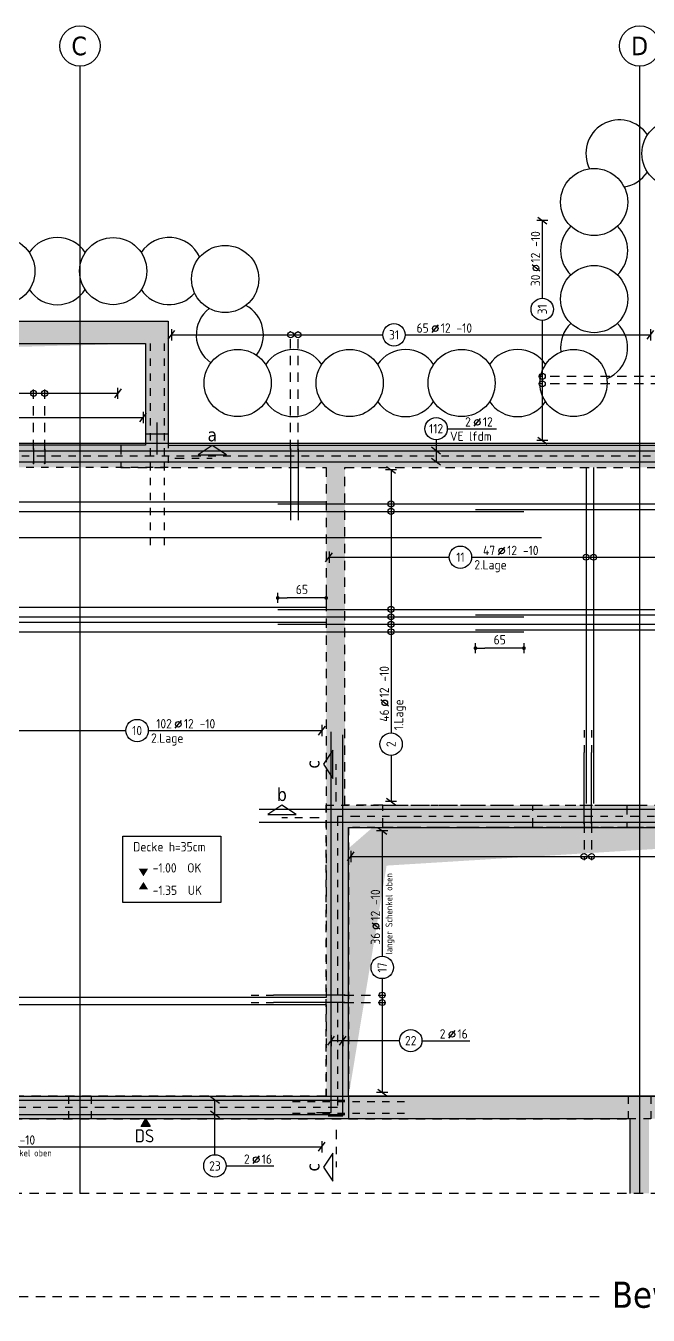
# Model space of a CAD drawing. Extents: x -14 to 117, y -15 to 42.
# Drawn here: x 12.47 to 20.81, y 5.89 to 23.16 of the extents above; entities that cross this region are included whole.
import ezdxf
from ezdxf.enums import TextEntityAlignment as Align

# ---------------------------------------------------------------- set-up
doc = ezdxf.new("R2010")
doc.units = 0
doc.header["$LTSCALE"] = 0.5
for name, pattern in [('AUSGEZOGEN', [1000.01, 1000, 0.01]), ('DASHDOTSMALL', [1.05, 0.5, -0.25, 0.05, -0.25]), ('DIVIDE2', [0.625, 0.25, -0.125, 0, -0.125, 0, -0.125]), ('DOT', [0.175, 0.05, -0.125]), ('HIDDEN', [0.375, 0.25, -0.125]), ('HIDDEN2', [0.187, 0.125, -0.062]), ('PUNKT', [0.175, 0.05, -0.125]), ('STRICHLINIE', [0.75, 0.5, -0.25]), ('STRICHPUNKT2', [0.55, 0.25, -0.125, 0.05, -0.125]), ('VERDECKT', [0.375, 0.25, -0.125])]:
    doc.linetypes.add(name, pattern=pattern)
for name, color, linetype in [('1.UG', 7, 'Continuous'), ('ACHSEN', 7, 'Continuous'), ('AFB', 7, 'Continuous'), ('AFU', 7, 'Continuous'), ('BETON', 7, 'Continuous'), ('Brüstung 1.UG', 7, 'Continuous'), ('DRUEBER', 7, 'Continuous'), ('grau_dunkel', 7, 'Continuous'), ('grau_mittel', 7, 'Continuous'), ('HILFE', 7, 'Continuous'), ('koten', 7, 'Continuous'), ('MASSE', 7, 'Continuous'), ('OBJEKT', 7, 'Continuous'), ('RND', 7, 'Continuous'), ('SCHNITTE', 7, 'Continuous'), ('SFP_Achsen', 7, 'Continuous'), ('TEXT', 7, 'Continuous'), ('Verbau', 7, 'Continuous'), ('VERDECKT', 7, 'Continuous'), ('VERDECKT2', 7, 'Continuous')]:
    doc.layers.add(name, color=color, linetype=linetype)
doc.layers.add('NOPLOT', color=7, linetype='Continuous', plot=False)
doc.styles.add('helv', font='tahoma.ttf')
doc.styles.add('txt', font='isocp.shx')
doc.linetypes.add('AFU_50K', pattern='A,0.15,["/",Standard,S=0.2,R=0,X=-0.01,Y=-0.1],0.07,["/",Standard,S=0.2,R=0,X=-0.01,Y=-0.1],0.15', length=0.37)
doc.linetypes.add('AFU_50M', pattern='A,0.45,["/",Standard,S=0.2,R=0,X=-0.01,Y=-0.1],0.07,["/",Standard,S=0.2,R=0,X=-0.01,Y=-0.1],0.45', length=0.97)
doc.dimstyles.new('DOT_I', dxfattribs={"dimscale": 0.5, "dimtxt": 0.25, "dimasz": 0.25, "dimexe": 0.1, "dimexo": 0.3, "dimgap": 0.1, "dimtad": 1, "dimdec": 3, "dimzin": 3, "dimtxsty": 'txt', "dimblk": 'DOT', "dimblk1": 'DOT', "dimblk2": 'DOT', "dimsah": 1, "dimcen": 0.1, "dimse1": 1, "dimse2": 1, "dimazin": 0, "dimtfac": 1, "dimtdec": 4, "dimtix": 1, "dimtmove": 2, "dimatfit": 3, "dimfxl": 0, "dimtvp": 1, "dimtolj": 1, "dimtzin": 0, "dimarcsym": 0})
pattern_1 = [(0, (-75.490723, 448.729915), (0.025, 0.05), [0, -0.05])]
pattern_2 = [(0, (-75.490723, 391.220215), (0.025, 0.05), [0, -0.05])]

# ---------------------------------------------------------------- blocks, each defined once
blk = doc.blocks.new('okrd_o')
at = {"layer": 'koten', "color": 7, "linetype": 'Continuous'}
blk.add_solid([(-0.125, 0.202), (0.125, 0.202), (0, 0)], dxfattribs=at)
at = {"layer": 'koten', "style": 'txt'}
blk.add_attdef('OKRD', (0.25, 0.1), '', height=0.25, dxfattribs=at)
blk = doc.blocks.new('okrd_u')
at = {"layer": 'koten', "color": 7, "linetype": 'Continuous'}
blk.add_solid([(-0.125, -0.202), (0.125, -0.202), (0, 0)], dxfattribs=at)
at = {"layer": 'koten', "style": 'txt'}
blk.add_attdef('OKRD', (0.25, -0.35), '', height=0.25, dxfattribs=at)
blk = doc.blocks.new('SCHN-2')
at = {"layer": 'SCHNITTE', "color": 6, "linetype": 'Continuous'}
blk.add_lwpolyline([(0.378, 0.088), (0, 0.34), (-0.378, 0.088)], close=True, dxfattribs=at)
at = {"layer": 'SCHNITTE', "color": 1, "linetype": 'DASHDOTSMALL', "style": 'helv'}
blk.add_attdef('SCHN-2', text='', height=0.35, dxfattribs=at).set_placement((0, 0.45), align=Align.CENTER)
blk = doc.blocks.new('lei_gre')
at = {"layer": 'RND', "color": 7, "linetype": 'Continuous'}
for p, q in [((-0.09, -0.12), (0.09, 0.12)), ((0, 0.15), (0, -0.15))]:
    blk.add_line(p, q, dxfattribs=at)
blk = doc.blocks.new('RND_LEI')
at = {"layer": 'RND', "color": 7, "linetype": 'Continuous'}
blk.add_line((1.022, 0.066), (1.19, 0.27), dxfattribs=at)
for centre, radius in [((0, 0), 0.3), ((1.106, 0.168), 0.075)]:
    blk.add_circle(centre, radius, dxfattribs=at)
at = {"layer": 'RND', "color": 7, "linetype": 'Continuous', "style": 'txt'}
blk.add_attdef('POSL', text='', height=0.25, dxfattribs=at).set_placement((0, 0), align=Align.MIDDLE)
blk.add_attdef('ANZ', text='', height=0.25, dxfattribs=at).set_placement((0.931, 0.057), align=Align.RIGHT)
for tag, p in [('DUM', (1.253, 0.057)), ('ABSTD', (1.674, 0.057)), ('POSTXT', (0.374, -0.327))]:
    blk.add_attdef(tag, p, '', height=0.25, dxfattribs=at)
blk = doc.blocks.new('DOT')
at = {"layer": 'MASSE', "color": 7, "linetype": 'Continuous'}
for p, q in [((0, 0), (-1, 0)), ((0, 0.54), (0, -0.54))]:
    blk.add_line(p, q, dxfattribs=at)
at = {"layer": 'MASSE', "color": 7, "linetype": 'Continuous', "const_width": 0.2}
blk.add_lwpolyline([(-0.1, 0, 1), (0.1, 0, 1)], format="xyb", close=True, dxfattribs=at)
blk = doc.blocks.new('*D32')
at = {"layer": 'Defpoints', "color": 0, "linetype": 'AUSGEZOGEN', "transparency": 16777216}
for p in [(15.844, 15.5), (15.844, 15.5), (16.494, 15.5)]:
    blk.add_point(p, dxfattribs=at)
at = {"layer": 'MASSE', "color": 0, "linetype": 'AUSGEZOGEN', "lineweight": -2, "transparency": 16777216}
blk.add_line((16.369, 15.5), (15.969, 15.5), dxfattribs=at)
at = {"layer": 'MASSE', "color": 0, "linetype": 'AUSGEZOGEN', "lineweight": -2, "transparency": 16777216, "xscale": 0.125, "yscale": 0.125, "zscale": 0.125, "rotation": 180}
blk.add_blockref('DOT', (15.844, 15.5), dxfattribs=at)
at = {"layer": 'MASSE', "color": 0, "linetype": 'AUSGEZOGEN', "lineweight": -2, "transparency": 16777216, "xscale": 0.125, "yscale": 0.125, "zscale": 0.125}
blk.add_blockref('DOT', (16.494, 15.5), dxfattribs=at)
at = {"layer": 'MASSE', "color": 0, "linetype": 'AUSGEZOGEN', "transparency": 16777216, "insert": (16.169, 15.613), "char_height": 0.125, "attachment_point": 5, "style": 'txt'}
blk.add_mtext('\\A1;65', dxfattribs=at)
blk = doc.blocks.new('*D33')
at = {"layer": 'Defpoints', "color": 0, "linetype": 'AUSGEZOGEN', "transparency": 16777216}
for p in [(18.494, 14.827), (18.494, 14.827), (19.144, 14.827)]:
    blk.add_point(p, dxfattribs=at)
at = {"layer": 'MASSE', "color": 0, "linetype": 'AUSGEZOGEN', "lineweight": -2, "transparency": 16777216}
blk.add_line((19.019, 14.827), (18.619, 14.827), dxfattribs=at)
at = {"layer": 'MASSE', "color": 0, "linetype": 'AUSGEZOGEN', "lineweight": -2, "transparency": 16777216, "xscale": 0.125, "yscale": 0.125, "zscale": 0.125, "rotation": 180}
blk.add_blockref('DOT', (18.494, 14.827), dxfattribs=at)
at = {"layer": 'MASSE', "color": 0, "linetype": 'AUSGEZOGEN', "lineweight": -2, "transparency": 16777216, "xscale": 0.125, "yscale": 0.125, "zscale": 0.125}
blk.add_blockref('DOT', (19.144, 14.827), dxfattribs=at)
at = {"layer": 'MASSE', "color": 0, "linetype": 'AUSGEZOGEN', "transparency": 16777216, "insert": (18.819, 14.94), "char_height": 0.125, "attachment_point": 5, "style": 'txt'}
blk.add_mtext('\\A1;65', dxfattribs=at)

msp = doc.modelspace()

# ---------------------------------------------------------------- hatches: boundary and pattern name
at = {"layer": '1.UG', "linetype": 'DOT'}
h = msp.add_hatch(dxfattribs=at)
h.set_pattern_fill('DOTS', scale=0.8, double=1)
h.set_pattern_definition(pattern_2)
h.paths.add_polyline_path([(13.3442, 8.8234), (13.0442, 8.8234), (13.0442, 8.5234), (13.3442, 8.5234)])
h.paths.add_polyline_path([(20.5442, 8.5234), (20.8442, 8.5234), (20.8442, 8.8234), (20.5442, 8.8234)])
h.paths.add_polyline_path([(28.3442, 8.8234), (28.0442, 8.8234), (28.0442, 8.5234), (28.3442, 8.5234)])
h.paths.add_polyline_path([(9.3192, 7.5234), (9.5692, 7.5234), (9.5692, 8.8234), (3.1692, 8.8234), (3.1692, 7.5234), (3.3292, 7.5234), (3.3292, 8.5234), (6.8192, 8.5234), (6.8192, 7.5234), (7.0692, 7.5234), (7.0692, 8.5234), (9.3192, 8.5234)])
h.paths.add_polyline_path([(41.7942, 7.5234), (42.0942, 7.5234), (42.0942, 8.8234), (35.5692, 8.8234), (35.5692, 7.5234), (35.8192, 7.5234), (35.8192, 8.5234), (38.0692, 8.5234), (38.0692, 7.5234), (38.3192, 7.5234), (38.3192, 8.5234), (41.7942, 8.5234)])
at = {"layer": 'Brüstung 1.UG', "linetype": 'DOT'}
h = msp.add_hatch(dxfattribs=at)
h.set_pattern_fill('DOTS', color=102, scale=0.8, double=1)
h.set_pattern_definition(pattern_2)
h.paths.add_polyline_path([(13.0442, 8.5234), (13.0442, 8.8234), (9.5692, 8.8234), (9.5692, 8.5234)])
h.paths.add_polyline_path([(20.5442, 8.5234), (20.5442, 8.8234), (13.3442, 8.8234), (13.3442, 8.5234)])
h.paths.add_polyline_path([(28.0442, 8.5234), (28.0442, 8.8234), (20.8442, 8.8234), (20.8442, 8.5234)])
h.paths.add_polyline_path([(35.5692, 8.5234), (35.5692, 8.8234), (28.3442, 8.8234), (28.3442, 8.5234)])
at = {"layer": 'DRUEBER', "linetype": 'PUNKT'}
h = msp.add_hatch(dxfattribs=at)
h.set_pattern_fill('DOTS', color=102, scale=0.8, double=1)
h.set_pattern_definition(pattern_1)
h.paths.add_polyline_path([(14.0742, 18.9084), (14.0742, 17.5484), (13.8742, 17.5484), (13.8742, 17.2484), (14.3742, 17.2484), (14.3742, 19.2084), (6.3042, 19.2084), (6.3042, 17.2484), (7.7342, 17.2484), (7.7342, 17.5484), (6.6042, 17.5484), (6.6042, 18.9084), (7.5342, 18.9084)])
h.paths.add_polyline_path([(7.7342, 17.5484), (7.7342, 17.2484), (8.6342, 17.2484), (8.6342, 17.5484)], flags=17)
h.paths.add_polyline_path([(12.9742, 17.2484), (12.9742, 17.5484), (8.6342, 17.5484), (8.6342, 17.2484)], flags=17)
h.paths.add_polyline_path([(13.8742, 17.2484), (13.8742, 17.5484), (12.9742, 17.5484), (12.9742, 17.2484)])
h = msp.add_hatch(dxfattribs=at)
h.set_pattern_fill('DOTS', color=102, scale=0.8, double=1)
h.set_pattern_definition(pattern_1)
h.paths.add_polyline_path([(25.5442, 12.4234), (25.5442, 8.8234), (25.8442, 8.8234), (25.8442, 12.7234), (16.4942, 12.7234), (16.4942, 8.8234), (16.7942, 8.8234), (16.7942, 12.4234)])
at = {"layer": 'grau_mittel'}
h = msp.add_hatch(color=61, dxfattribs=at)
h.paths.add_polyline_path([(8.6342, 17.5484), (8.6342, 17.2484), (9.2942, 17.2484), (9.2942, 14.0384), (9.5942, 14.0384), (9.5942, 17.2484), (11.8542, 17.2484), (11.8542, 10.1084), (12.1042, 10.1084), (12.1042, 17.2484), (12.3442, 17.2484), (12.3442, 17.5484)], flags=17)
h.paths.add_polyline_path([(7.0692, 15.2334), (7.0692, 15.3284), (6.8192, 15.3284), (6.8192, 15.2334)], flags=17)
h.paths.add_polyline_path([(7.0692, 14.0984), (6.8192, 14.0984), (6.8192, 12.7334), (7.0692, 12.7334)], flags=17)
h.paths.add_polyline_path([(7.0692, 11.0284), (6.8192, 11.0284), (6.8192, 10.6334), (7.0692, 10.6334)], flags=17)
h.paths.add_polyline_path([(7.0692, 9.4234), (7.0692, 9.4984), (6.8192, 9.4984), (6.8192, 9.4234)], flags=17)
h.paths.add_polyline_path([(9.5942, 11.8084), (9.2942, 11.8084), (9.2942, 10.1084), (9.5942, 10.1084)], flags=16)
h.paths.add_polyline_path([(9.2942, 12.2084), (9.5942, 12.2084), (9.5942, 12.9034), (9.2942, 12.9034)], flags=16)
h.paths.add_polyline_path([(19.2642, 12.7234), (19.2642, 12.4234), (20.5242, 12.4234), (20.5242, 12.7234)], flags=17)
h.paths.add_polyline_path([(25.5442, 12.1234), (25.5442, 12.0284), (25.8442, 12.0284), (25.8442, 12.1234)], flags=17)
h.paths.add_polyline_path([(25.8442, 10.8934), (25.5442, 10.8934), (25.5442, 10.5834), (24.9692, 10.5834), (24.9692, 10.2834), (25.8442, 10.2834)], flags=17)
h.paths.add_polyline_path([(28.0692, 10.4084), (28.3192, 10.4084), (28.3192, 14.6234), (30.2692, 14.6234), (30.2692, 14.8734), (28.0692, 14.8734)], flags=17)
h.paths.add_polyline_path([(30.5692, 14.1734), (30.8192, 14.1734), (30.8192, 14.8734), (30.4692, 14.8734), (30.4692, 14.6234), (30.5692, 14.6234)], flags=17)
h.paths.add_polyline_path([(25.8442, 18.9684), (25.5942, 18.9684), (25.5942, 18.1484), (25.8442, 18.1484)], flags=17)
h.paths.add_polyline_path([(28.0692, 19.2734), (28.3192, 19.2734), (28.3192, 19.7234), (28.0692, 19.7234)], flags=17)
h.paths.add_polyline_path([(37.1442, 18.9334), (38.7942, 18.9334), (38.7942, 20.3234), (37.1442, 20.3234)], flags=16)
h.paths.add_polyline_path([(38.7942, 17.5484), (38.7942, 18.9334), (37.1442, 18.9334), (37.1442, 17.5484)], flags=16)
h.paths.add_polyline_path([(25.5442, 7.5234), (25.8442, 7.5234), (25.8442, 10.0834), (25.5442, 10.0834), (25.5442, 8.8234), (23.8092, 8.8234), (23.8092, 10.2834), (23.9592, 10.2834), (23.9592, 10.5834), (23.5092, 10.5834), (23.5092, 8.8234), (16.7942, 8.8234), (16.7942, 9.0684), (16.4942, 9.0684), (16.4942, 8.8234), (12.1042, 8.8234), (12.1042, 8.9734), (11.8542, 8.9734), (11.8542, 8.8234), (9.5942, 8.8234), (9.5942, 8.9734), (9.2942, 8.9734), (9.2942, 7.5234), (9.5942, 7.5234), (9.5942, 8.5234), (20.5692, 8.5234), (20.5692, 7.5234), (20.8192, 7.5234), (20.8192, 8.5234), (25.5442, 8.5234)], flags=17)
h.paths.add_polyline_path([(41.7942, 7.5234), (42.0942, 7.5234), (42.0942, 8.8234), (39.0942, 8.8234), (39.0942, 20.6234), (20.9142, 20.6234), (20.9142, 17.5484), (14.3742, 17.5484), (14.3742, 19.2084), (6.3042, 19.2084), (6.3042, 16.6084), (3.0942, 16.6084), (3.0942, 7.5234), (3.3942, 7.5234), (3.3942, 8.5234), (6.8192, 8.5234), (6.8192, 7.5234), (7.0692, 7.5234), (7.0692, 8.8234), (3.3942, 8.8234), (3.3942, 16.3084), (6.8192, 16.3084), (6.8192, 15.9984), (7.0692, 15.9984), (7.0692, 17.2484), (7.7342, 17.2484), (7.7342, 17.5484), (6.6042, 17.5484), (6.6042, 18.9084), (14.0742, 18.9084), (14.0742, 17.5484), (13.7442, 17.5484), (13.7442, 17.2484), (16.4942, 17.2484), (16.4942, 11.0784), (16.7942, 11.0784), (16.7942, 12.4234), (17.2542, 12.4234), (17.2542, 12.7234), (16.7442, 12.7234), (16.7442, 17.2484), (23.0442, 17.2484), (23.0442, 12.7234), (22.5342, 12.7234), (22.5342, 12.4234), (23.4892, 12.4234), (23.4892, 12.7234), (23.2942, 12.7234), (23.2942, 17.2484), (25.5942, 17.2484), (25.5942, 12.7234), (24.4992, 12.7234), (24.4992, 12.4234), (25.5442, 12.4234), (25.5442, 12.3234), (25.8442, 12.3234), (25.8442, 17.5484), (21.2142, 17.5484), (21.2142, 20.3234), (25.5942, 20.3234), (25.5942, 20.1034), (25.8442, 20.1034), (25.8442, 20.3234), (36.8442, 20.3234), (36.8442, 17.5484), (28.3192, 17.5484), (28.3192, 18.1384), (28.0692, 18.1384), (28.0692, 17.2484), (30.5692, 17.2484), (30.5692, 17.0634), (30.8192, 17.0634), (30.8192, 17.2484), (38.7942, 17.2484), (38.7942, 8.8234), (30.8192, 8.8234), (30.8192, 13.9734), (30.5692, 13.9734), (30.5692, 8.8234), (28.3192, 8.8234), (28.3192, 9.2734), (28.0692, 9.2734), (28.0692, 7.5234), (28.3192, 7.5234), (28.3192, 8.5234), (29.9992, 8.5234), (29.9992, 8.6234), (30.1992, 8.6234), (30.1992, 8.5234), (33.6892, 8.5234), (33.6892, 8.6234), (33.8892, 8.6234), (33.8892, 8.5234), (35.5692, 8.5234), (35.5692, 7.5234), (35.8192, 7.5234), (35.8192, 8.5234), (38.0692, 8.5234), (38.0692, 7.5234), (38.3192, 7.5234), (38.3192, 8.5234), (41.7942, 8.5234)])
h = msp.add_hatch(color=61, dxfattribs=at)
h.paths.add_polyline_path([(7.0692, 15.2334), (6.8192, 15.2334), (6.8192, 14.0984), (7.0692, 14.0984)])
h.paths.add_polyline_path([(7.0692, 12.7334), (6.8192, 12.7334), (6.8192, 11.6284), (7.0692, 11.6284)])
h.paths.add_polyline_path([(6.8192, 9.4984), (7.0692, 9.4984), (7.0692, 10.6334), (6.8192, 10.6334)])
h.paths.add_polyline_path([(9.5942, 10.1084), (9.2942, 10.1084), (9.2942, 8.9734), (9.5942, 8.9734)])
h.paths.add_polyline_path([(9.2942, 12.9709), (9.2942, 12.9034), (9.5942, 12.9034), (9.5942, 12.9709)])
h.paths.add_polyline_path([(9.2942, 14.0384), (9.2942, 13.9709), (9.5942, 13.9709), (9.5942, 14.0384)])
h.paths.add_polyline_path([(11.8542, 8.9734), (12.1042, 8.9734), (12.1042, 10.1084), (11.8542, 10.1084)])
h.paths.add_polyline_path([(16.4942, 9.0684), (16.7942, 9.0684), (16.7942, 11.0784), (16.4942, 11.0784)])
h.paths.add_polyline_path([(19.2642, 12.4234), (19.2642, 12.7234), (17.2542, 12.7234), (17.2542, 12.4234)])
h.paths.add_polyline_path([(22.5342, 12.4234), (22.5342, 12.7234), (20.5242, 12.7234), (20.5242, 12.4234)])
h.paths.add_polyline_path([(23.4892, 12.7234), (23.4892, 12.4234), (24.4992, 12.4234), (24.4992, 12.7234)])
h.paths.add_polyline_path([(25.5442, 10.8934), (25.8442, 10.8934), (25.8442, 12.0284), (25.5442, 12.0284)])
h.paths.add_polyline_path([(24.9692, 10.2834), (24.9692, 10.5834), (23.9592, 10.5834), (23.9592, 10.2834)])
h.paths.add_polyline_path([(28.3192, 10.4084), (28.0692, 10.4084), (28.0692, 9.2734), (28.3192, 9.2734)])
h.paths.add_polyline_path([(30.8192, 17.0634), (30.5692, 17.0634), (30.5692, 15.4234), (30.8192, 15.4234)])
h.paths.add_polyline_path([(28.0692, 18.1384), (28.3192, 18.1384), (28.3192, 19.2734), (28.0692, 19.2734)])
h.paths.add_polyline_path([(25.8442, 20.1034), (25.5942, 20.1034), (25.5942, 18.9684), (25.8442, 18.9684)])
h.paths.add_polyline_path([(8.6342, 17.2484), (8.6342, 17.5484), (7.7342, 17.5484), (7.7342, 17.2484)])
at = {"layer": 'HILFE', "linetype": 'AUSGEZOGEN'}
msp.add_hatch(color=7, dxfattribs=at).paths.add_polyline_path([(14.1338, 8.4195), (14.0738, 8.5234), (14.0138, 8.4195)])

# ---------------------------------------------------------------- linework, layer by layer
at = {"layer": '1.UG', "color": 7, "linetype": 'PUNKT', "lineweight": -2}
for points in [[(13.0442, 8.8234), (13.3442, 8.8234), (13.3442, 8.5234), (13.0442, 8.5234)], [(20.5442, 8.8234), (20.8442, 8.8234), (20.8442, 8.5234), (20.5442, 8.5234)]]:
    msp.add_lwpolyline(points, close=True, dxfattribs=at)
at = {"layer": 'ACHSEN', "color": 140, "linetype": 'AUSGEZOGEN'}
for p, q in [((13.1942, 22.6235), (13.1942, 7.5234)), ((20.6942, 22.6235), (20.6942, 7.5234)), ((1.3942, 17.5734), (41.6205, 17.5734)), ((1.3942, 8.8234), (43.8442, 8.8234))]:
    msp.add_line(p, q, dxfattribs=at)
at = {"layer": 'AFB', "color": 1, "linetype": 'DIVIDE2'}
for p, q in [((14.2242, 17.5484), (14.2242, 17.3984)), ((21.0642, 17.3984), (6.4542, 17.3984)), ((16.6442, 12.5734), (16.6442, 8.6734)), ((25.6942, 12.5734), (16.6442, 12.5734)), ((16.6442, 8.6734), (3.2442, 8.6734))]:
    msp.add_line(p, q, dxfattribs=at)
at = {"layer": 'AFU', "color": 1, "linetype": 'AUSGEZOGEN'}
msp.add_line((14.2242, 17.8484), (14.2242, 17.5484), dxfattribs=at)
at = {"layer": 'AFU', "color": 8, "linetype": 'AFU_50M'}
msp.add_line((14.0742, 17.6984), (14.3742, 17.6984), dxfattribs=at)
at = {"layer": 'AFU', "color": 8, "linetype": 'AFU_50K'}
msp.add_line((16.7942, 8.8234), (16.7942, 8.5234), dxfattribs=at)
at = {"layer": 'BETON', "color": 6, "linetype": 'AUSGEZOGEN'}
for p, q in [((6.3042, 19.2084), (14.3742, 19.2084)), ((14.3742, 19.2084), (14.3742, 17.5484)), ((14.3742, 17.5484), (20.9142, 17.5484)), ((16.7942, 8.8234), (16.7942, 12.4234)), ((16.7942, 12.4234), (25.5442, 12.4234)), ((23.5092, 8.8234), (16.7942, 8.8234)), ((20.5692, 8.5234), (9.5942, 8.5234)), ((20.5692, 7.5234), (20.5692, 8.5234))]:
    msp.add_line(p, q, dxfattribs=at)
msp.add_lwpolyline([(6.6042, 18.9084), (14.0742, 18.9084), (14.0742, 17.5484), (6.6042, 17.5484)], close=True, dxfattribs=at)
at = {"layer": 'Brüstung 1.UG', "color": 102, "linetype": 'DOT'}
for p, q in [((9.5692, 8.8234), (13.0442, 8.8234)), ((13.3442, 8.8234), (20.5442, 8.8234)), ((13.0442, 8.5234), (9.5692, 8.5234)), ((20.5442, 8.5234), (13.3442, 8.5234))]:
    msp.add_line(p, q, dxfattribs=at)
at = {"layer": 'DRUEBER', "color": 102, "linetype": 'PUNKT'}
for p, q in [((6.3042, 19.2084), (14.3742, 19.2084)), ((14.3742, 19.2084), (14.3742, 17.2484)), ((6.6042, 18.9084), (14.0742, 18.9084)), ((14.0742, 18.9084), (14.0742, 17.5484)), ((14.0742, 17.5484), (6.6042, 17.5484)), ((14.3742, 17.2484), (6.6042, 17.2484)), ((16.4942, 8.8234), (16.4942, 12.7234)), ((16.4942, 12.7234), (25.8442, 12.7234)), ((25.5442, 12.4234), (16.7942, 12.4234)), ((16.7942, 12.4234), (16.7942, 8.8234))]:
    msp.add_line(p, q, dxfattribs=at)
at = {"layer": 'grau_dunkel', "color": 21}
for points in [[(6.6042, 17.5484, 0, 0.2218, 0), (6.7147, 18.8993, 0, 0, 0), (6.6055, 18.8097, 0.1974, 0, 0), (14.0742, 18.9084, 0, 0, 0)], [(16.7942, 8.8234, 0, 0.587, 0), (17.0867, 12.3994, 0, 0, 0), (16.8025, 12.1536, 0.5398, 0, 0), (25.5442, 12.4234, 0, 0, 0)]]:
    msp.add_lwpolyline(points, format="xyseb", dxfattribs=at)
at = {"layer": 'HILFE', "color": 102, "linetype": 'HIDDEN'}
for p, q in [((43.4673, 7.5234), (2.2442, 7.5234)), ((1.5769, 6.1405), (20.2344, 6.1405))]:
    msp.add_line(p, q, dxfattribs=at)
at = {"layer": 'HILFE', "color": 7, "linetype": 'AUSGEZOGEN'}
msp.add_lwpolyline([(14.1338, 8.4195), (14.0138, 8.4195), (14.0738, 8.5234)], close=True, dxfattribs=at)
at = {"layer": 'NOPLOT', "color": 191, "linetype": 'AUSGEZOGEN'}
msp.add_line((6.8192, 16.3084), (19.3775, 16.3084), dxfattribs=at)
at = {"layer": 'OBJEKT', "color": 7, "linetype": 'HIDDEN2'}
msp.add_line((3.0942, 8.8234), (16.7942, 8.8234), dxfattribs=at)
at = {"layer": 'OBJEKT', "color": 1, "linetype": 'AUSGEZOGEN'}
msp.add_lwpolyline([(13.7705, 12.3074), (15.0823, 12.3074), (15.0823, 11.4182), (13.7705, 11.4182)], close=True, dxfattribs=at)
at = {"layer": 'RND', "color": 7, "linetype": 'AUSGEZOGEN'}
for p, q in [((19.3895, 20.5562), (19.3895, 19.5161)), ((19.3895, 19.2161), (19.3895, 17.6105)), ((14.4218, 19.0244), (17.2524, 19.0244)), ((17.5524, 19.0244), (20.8411, 19.0244)), ((13.7026, 18.2407), (12.3763, 18.2407)), ((8.4894, 17.917), (14.0399, 17.917)), ((18.1167, 17.7674), (18.7767, 17.7674)), ((17.3631, 17.2158), (17.3631, 13.6913)), ((16.5316, 16.0453), (18.1422, 16.0453)), ((18.4422, 16.0453), (21.1659, 16.0453)), ((6.3873, 13.7235), (13.8102, 13.7235)), ((14.1102, 13.7235), (16.4377, 13.7235)), ((17.3631, 13.3913), (17.3631, 12.7723)), ((17.2444, 12.3808), (17.2444, 10.6998)), ((16.8251, 12.0365), (22.5354, 12.0365)), ((17.2444, 10.3998), (17.2444, 8.875)), ((17.7768, 9.569), (18.4168, 9.569)), ((11.6972, 8.1475), (16.437, 8.1475)), ((15.153, 7.8915), (15.793, 7.8915))]:
    msp.add_line(p, q, dxfattribs=at)
at = {"layer": 'RND', "color": 102, "linetype": 'VERDECKT'}
for p, q in [((16.0168, 17.4934), (16.0168, 19.0744)), ((16.1168, 17.4934), (16.1168, 19.0744)), ((20.9692, 18.4682), (19.3395, 18.4682)), ((20.9692, 18.3682), (19.3395, 18.3682)), ((12.5722, 17.4934), (12.5722, 18.2907)), ((12.7222, 17.4934), (12.7222, 18.2907)), ((19.9497, 12.4784), (19.9497, 11.9865)), ((20.0497, 12.4784), (20.0497, 11.9865)), ((16.7392, 10.1796), (17.2944, 10.1796)), ((16.7392, 10.0796), (17.2944, 10.0796))]:
    msp.add_line(p, q, dxfattribs=at)
at = {"layer": 'RND', "color": 102, "linetype": 'AUSGEZOGEN'}
for p, q in [((17.9667, 17.6174), (17.9667, 17.323)), ((17.4768, 9.569), (16.5619, 9.569)), ((15.003, 8.0415), (15.003, 8.7724))]:
    msp.add_line(p, q, dxfattribs=at)
at = {"layer": 'RND', "color": 1, "linetype": 'HIDDEN2'}
for points in [[(14.1334, 18.9084), (14.1334, 16.1584)], [(14.3217, 18.9084), (14.3217, 16.1584)], [(16.0442, 8.755), (17.5442, 8.755)], [(16.0442, 8.597), (17.5442, 8.597)]]:
    msp.add_lwpolyline(points, dxfattribs=at)
at = {"layer": 'RND', "color": 1, "linetype": 'AUSGEZOGEN'}
for points in [[(6.3542, 17.4727), (21.9193, 17.4727)], [(12.5722, 17.4934), (12.5722, 17.3034)], [(12.7222, 17.4934), (12.7222, 17.3034)], [(16.0168, 17.4934), (16.0168, 16.5434)], [(16.1168, 17.4934), (16.1168, 16.5434)], [(6.3542, 17.323), (21.9193, 17.323)], [(19.977, 17.2484), (19.977, 12.7484)], [(20.077, 17.2484), (20.077, 12.7484)], [(6.6042, 16.7864), (16.5042, 16.7864)], [(15.8442, 16.7591), (24.0442, 16.7591)], [(10.9442, 16.6591), (19.1442, 16.6591)], [(18.4942, 16.6864), (31.5942, 16.6864)], [(3.3942, 15.3741), (16.4942, 15.3741)], [(10.9442, 15.2468), (19.1442, 15.2468)], [(15.8442, 15.3468), (24.0442, 15.3468)], [(18.4942, 15.2741), (31.5942, 15.2741)], [(3.3942, 15.1741), (16.4942, 15.1741)], [(10.9442, 15.0468), (19.1442, 15.0468)], [(15.8442, 15.1468), (24.0442, 15.1468)], [(18.4942, 15.0741), (31.5942, 15.0741)], [(16.3619, 8.6077), (16.5619, 8.6077), (16.5619, 13.7077)], [(16.5184, 8.564), (16.7184, 8.564), (16.7184, 13.664)], [(19.9497, 12.4784), (19.9497, 13.4284)], [(20.0497, 12.4784), (20.0497, 13.4284)], [(15.5942, 12.6684), (26.7442, 12.6684)], [(15.5942, 12.4943), (26.7442, 12.4943)], [(3.3942, 10.1523), (16.4942, 10.1523)], [(3.3942, 10.0523), (16.4942, 10.0523)], [(16.7392, 10.1796), (15.7892, 10.1796)], [(16.7392, 10.0796), (15.7892, 10.0796)], [(9.5942, 8.7724), (16.7442, 8.7724)], [(9.5942, 8.5816), (16.7442, 8.5816)]]:
    msp.add_lwpolyline(points, dxfattribs=at)
at = {"layer": 'RND', "color": 7, "linetype": 'AUSGEZOGEN', "const_width": 0.0125}
for points in [[(12.5722, 17.4996, 1), (12.5722, 17.4871, 1)], [(12.7222, 17.4996, 1), (12.7222, 17.4871, 1)], [(16.0168, 17.4996, 1), (16.0168, 17.4871, 1)], [(16.1168, 17.4996, 1), (16.1168, 17.4871, 1)], [(12.5722, 17.3096, 1), (12.5722, 17.2971, 1)], [(12.7222, 17.3096, 1), (12.7222, 17.2971, 1)], [(19.9435, 12.4784, 1), (19.956, 12.4784, 1)], [(20.0435, 12.4784, 1), (20.056, 12.4784, 1)], [(16.7392, 10.1733, 1), (16.7392, 10.1858, 1)], [(16.7392, 10.0733, 1), (16.7392, 10.0858, 1)]]:
    msp.add_lwpolyline(points, format="xyb", close=True, dxfattribs=at)
at = {"layer": 'RND', "color": 1, "linetype": 'DOT'}
for points in [[(19.9497, 13.7284), (19.9497, 13.4284)], [(20.0497, 13.7284), (20.0497, 13.4284)], [(15.4892, 10.1796), (15.7892, 10.1796)], [(15.4892, 10.0796), (15.7892, 10.0796)]]:
    msp.add_lwpolyline(points, dxfattribs=at)
at = {"layer": 'RND', "color": 7, "linetype": 'AUSGEZOGEN'}
for centre in [(16.0168, 19.0244), (16.1168, 19.0244), (19.3895, 18.4682), (19.3895, 18.3682), (12.5722, 18.2407), (12.7222, 18.2407), (17.3631, 16.7591), (17.3631, 16.6591), (19.977, 16.0453), (20.077, 16.0453), (17.3631, 15.3468), (17.3631, 15.2468), (17.3631, 15.1468), (17.3631, 15.0468), (19.9497, 12.0365), (20.0497, 12.0365), (17.2444, 10.1796), (17.2444, 10.0796)]:
    msp.add_circle(centre, 0.04, dxfattribs=at)
at = {"layer": 'SCHNITTE', "color": 6, "linetype": 'STRICHPUNKT2'}
for p, q in [((14.4674, 17.3731), (14.9674, 17.3731)), ((16.6278, 12.771), (16.6278, 13.271)), ((16.4006, 12.5555), (15.9006, 12.5555)), ((16.6278, 8.3738), (16.6278, 7.8738))]:
    msp.add_line(p, q, dxfattribs=at)
at = {"layer": 'SFP_Achsen', "color": 7, "linetype": 'AUSGEZOGEN'}
for centre in [(13.1942, 22.894), (20.6942, 22.894)]:
    msp.add_circle(centre, 0.2705, dxfattribs=at)
at = {"layer": 'Verbau', "color": 171}
for centre in [(21.1742, 21.4534), (20.0842, 20.8034), (12.1401, 19.8784), (13.6401, 19.8784), (15.1401, 19.7734), (20.0842, 19.5034), (15.3083, 18.3784), (16.8083, 18.3784), (18.3083, 18.3784), (19.8083, 18.3784)]:
    msp.add_circle(centre, 0.45, dxfattribs=at)
for centre, start, end in [((20.4242, 21.4534), 33.55731, 206.98016), ((20.4242, 21.4534), 277.79379, 326.44269), ((20.0842, 20.1534), 133.76174, 226.23826), ((20.0842, 20.1534), 313.76174, 46.23826), ((12.8901, 19.8784), 33.55731, 146.44269), ((14.3901, 19.8784), 24.73574, 146.44269), ((12.8901, 19.8784), 213.55731, 326.44269), ((14.3901, 19.8784), 213.55731, 319.32504), ((15.2024, 19.0234), 128.00698, 235.89868), ((15.2024, 19.0234), 322.75058, 61.48965), ((20.0842, 18.8534), 133.76174, 187.46453), ((20.0842, 18.8534), 292.23446, 46.23826), ((16.0583, 18.3784), 33.55731, 146.44269), ((17.5583, 18.3784), 33.55731, 146.44269), ((19.0583, 18.3784), 33.55731, 146.44269), ((16.0583, 18.3784), 213.55731, 326.44269), ((17.5583, 18.3784), 213.55731, 326.44269), ((19.0583, 18.3784), 213.55731, 326.44269)]:
    msp.add_arc(centre, 0.45, start, end, dxfattribs=at)
at = {"layer": 'VERDECKT', "color": 7, "linetype": 'VERDECKT', "lineweight": -2}
for p, q in [((6.3042, 19.2084), (14.3742, 19.2084)), ((14.3742, 19.2084), (14.3742, 17.5484)), ((6.6042, 18.9084), (14.0742, 18.9084)), ((14.0742, 18.9084), (14.0742, 17.5484)), ((14.0742, 17.5484), (13.7442, 17.5484)), ((13.7442, 17.5484), (13.7442, 17.2484)), ((14.3742, 17.5484), (20.9142, 17.5484)), ((13.7442, 17.2484), (16.4942, 17.2484)), ((16.4942, 17.2484), (16.4942, 8.8234)), ((16.7442, 12.7234), (16.7442, 17.2484)), ((16.7442, 17.2484), (23.0442, 17.2484)), ((17.2542, 12.7234), (16.7442, 12.7234)), ((17.2542, 12.4234), (17.2542, 12.7234)), ((19.2642, 12.7234), (20.5242, 12.7234)), ((19.2642, 12.4234), (19.2642, 12.7234)), ((20.5242, 12.7234), (20.5242, 12.4234)), ((16.7942, 8.8234), (16.7942, 12.4234)), ((16.7942, 12.4234), (17.2542, 12.4234)), ((20.5242, 12.4234), (19.2642, 12.4234)), ((16.4942, 8.8234), (12.1042, 8.8234)), ((23.5092, 8.8234), (16.7942, 8.8234)), ((9.5942, 8.5234), (20.5692, 8.5234)), ((20.5692, 7.5234), (20.5692, 8.5234))]:
    msp.add_line(p, q, dxfattribs=at)
at = {"layer": 'VERDECKT2', "color": 7, "linetype": 'STRICHLINIE'}
for p, q in [((17.2542, 12.7234), (19.2642, 12.7234)), ((20.5242, 12.7234), (22.5342, 12.7234)), ((19.2642, 12.4234), (17.2542, 12.4234)), ((22.5342, 12.4234), (20.5242, 12.4234))]:
    msp.add_line(p, q, dxfattribs=at)

# ---------------------------------------------------------------- block references
at = {"layer": 'koten', "color": 6, "linetype": 'AUSGEZOGEN', "xscale": 0.5, "yscale": 0.5, "zscale": 0.5}
for name, p, values in [('okrd_o', (14.0447, 11.7712), {'OKRD': '-1.00  OK'}), ('okrd_u', (14.0447, 11.6962), {'OKRD': '-1.35  UK'})]:
    msp.add_blockref(name, p, dxfattribs=at).add_auto_attribs(values)
at = {"layer": 'RND', "color": 7, "linetype": 'AUSGEZOGEN', "xscale": 0.5, "yscale": 0.5, "zscale": 0.5}
for p, rotation in [((19.3895, 20.5562), 270), ((13.7026, 18.2407), 180), ((19.3895, 17.6105), 270), ((17.9667, 17.4727), 90), ((17.9667, 17.323), 90), ((17.3631, 17.2158), 270), ((17.3631, 12.7723), 270), ((17.2444, 12.3808), 270), ((15.003, 8.7724), 90), ((17.2444, 8.875), 270), ((15.003, 8.5816), 90)]:
    msp.add_blockref('lei_gre', p, dxfattribs=dict(at, rotation=rotation))
at = {"layer": 'RND', "color": 7, "linetype": 'AUSGEZOGEN', "xscale": 0.5, "yscale": 0.5, "zscale": 0.5, "rotation": 90}
for p, values in [((19.3895, 19.3661), {'POSL': '31', 'DUM': '12', 'ANZ': '30', 'ABSTD': '-10'}), ((17.3631, 13.5413), {'POSL': '2', 'DUM': '12', 'ANZ': '46', 'ABSTD': '-10', 'POSTXT': '1.Lage'}), ((17.2444, 10.5498), {'POSL': '17', 'DUM': '12', 'ANZ': '36', 'ABSTD': '-10'})]:
    msp.add_blockref('RND_LEI', p, dxfattribs=at).add_auto_attribs(values)
at = {"layer": 'RND', "color": 7, "linetype": 'AUSGEZOGEN', "xscale": 0.5, "yscale": 0.5, "zscale": 0.5}
for p, values in [((17.4024, 19.0244), {'POSL': '31', 'DUM': '12', 'ANZ': '65', 'ABSTD': '-10'}), ((17.9667, 17.7674), {'POSL': '112', 'DUM': '12', 'ANZ': '2', 'POSTXT': 'VE lfdm'}), ((18.2922, 16.0453), {'POSL': '11', 'DUM': '12', 'ANZ': '47', 'ABSTD': '-10', 'POSTXT': '2.Lage'}), ((13.9602, 13.7235), {'POSL': '10', 'DUM': '12', 'ANZ': '102', 'ABSTD': '-10', 'POSTXT': '2.Lage'}), ((17.6268, 9.569), {'POSL': '22', 'DUM': '16', 'ANZ': '2'}), ((11.5472, 8.1475), {'POSL': '18', 'DUM': '12', 'ANZ': '131', 'ABSTD': '-10'}), ((15.003, 7.8915), {'POSL': '23', 'DUM': '16', 'ANZ': '2'})]:
    msp.add_blockref('RND_LEI', p, dxfattribs=at).add_auto_attribs(values)
for p in [(14.4218, 19.0244), (20.8411, 19.0244), (14.0399, 17.917), (16.5316, 16.0453), (16.4377, 13.7235), (16.8251, 12.0365), (16.5619, 9.569), (16.7184, 9.569), (16.437, 8.1475)]:
    msp.add_blockref('lei_gre', p, dxfattribs=at)
at = {"layer": 'SCHNITTE', "color": 6, "linetype": 'STRICHPUNKT2', "xscale": 0.5, "yscale": 0.5, "zscale": 0.5}
for p, values in [((14.9674, 17.3731), {'SCHN-2': 'a'}), ((15.9006, 12.5555), {'SCHN-2': 'b'})]:
    msp.add_blockref('SCHN-2', p, dxfattribs=at).add_auto_attribs(values)
at = {"layer": 'SCHNITTE', "color": 6, "linetype": 'STRICHPUNKT2', "xscale": 0.5, "yscale": 0.5, "zscale": 0.5, "rotation": 90}
for p in [(16.6278, 13.271), (16.6278, 7.8738)]:
    msp.add_blockref('SCHN-2', p, dxfattribs=at).add_auto_attribs({'SCHN-2': 'c'})

# ---------------------------------------------------------------- texts
at = {"layer": 'SFP_Achsen', "color": 6, "linetype": 'AUSGEZOGEN', "style": 'helv'}
for s, p in [('C', (13.0802, 22.7696)), ('D', (20.5802, 22.7696))]:
    msp.add_text(s, height=0.25, dxfattribs=at).set_placement(p)
at = {"layer": 'TEXT', "color": 1, "linetype": 'AUSGEZOGEN', "style": 'txt'}
msp.add_text('Decke h=35cm', height=0.125, dxfattribs=at).set_placement((13.9066, 12.1042))
at = {"layer": 'TEXT', "color": 102, "linetype": 'AUSGEZOGEN', "style": 'txt'}
msp.add_text('langer Schenkel oben', height=0.09, rotation=90, dxfattribs=at).set_placement((17.3808, 10.7235))
at = {"layer": 'TEXT', "color": 1, "linetype": 'AUSGEZOGEN', "style": 'txt'}
msp.add_text('DS', height=0.175, rotation=0, dxfattribs=at).set_placement((13.9297, 8.2065))
at = {"layer": 'TEXT', "color": 102, "linetype": 'AUSGEZOGEN', "style": 'txt'}
msp.add_text('langer Schenkel oben', height=0.09, dxfattribs=at).set_placement((11.7272, 8.0192))
at = {"layer": 'TEXT', "color": 5, "linetype": 'AUSGEZOGEN', "style": 'helv'}
msp.add_text('Bewehrung Aufkantungen + Fugenblech', height=0.35, dxfattribs=at).set_placement((20.3221, 5.9911))

# ---------------------------------------------------------------- dimensions: what is measured, and where the dimension line sits
at = {"layer": 'MASSE', "color": 7, "linetype": 'AUSGEZOGEN'}
for base, p1, p2, picture, middle in [((15.8442, 15.5003), (16.4942, 15.5003), (15.8442, 15.5003), '*D32', (16.1692, 15.6128)), ((18.4942, 14.8274), (19.1442, 14.8274), (18.4942, 14.8274), '*D33', (18.8192, 14.9399))]:
    dim = msp.add_linear_dim(base=base, p1=p1, p2=p2, dimstyle='DOT_I', override={"dimdec": 0, "dimlfac": 100}, dxfattribs=at)
    dim.commit()
    dim.dimension.update_dxf_attribs({"geometry": picture, "text_midpoint": middle})

doc.saveas('drawing.dxf')
